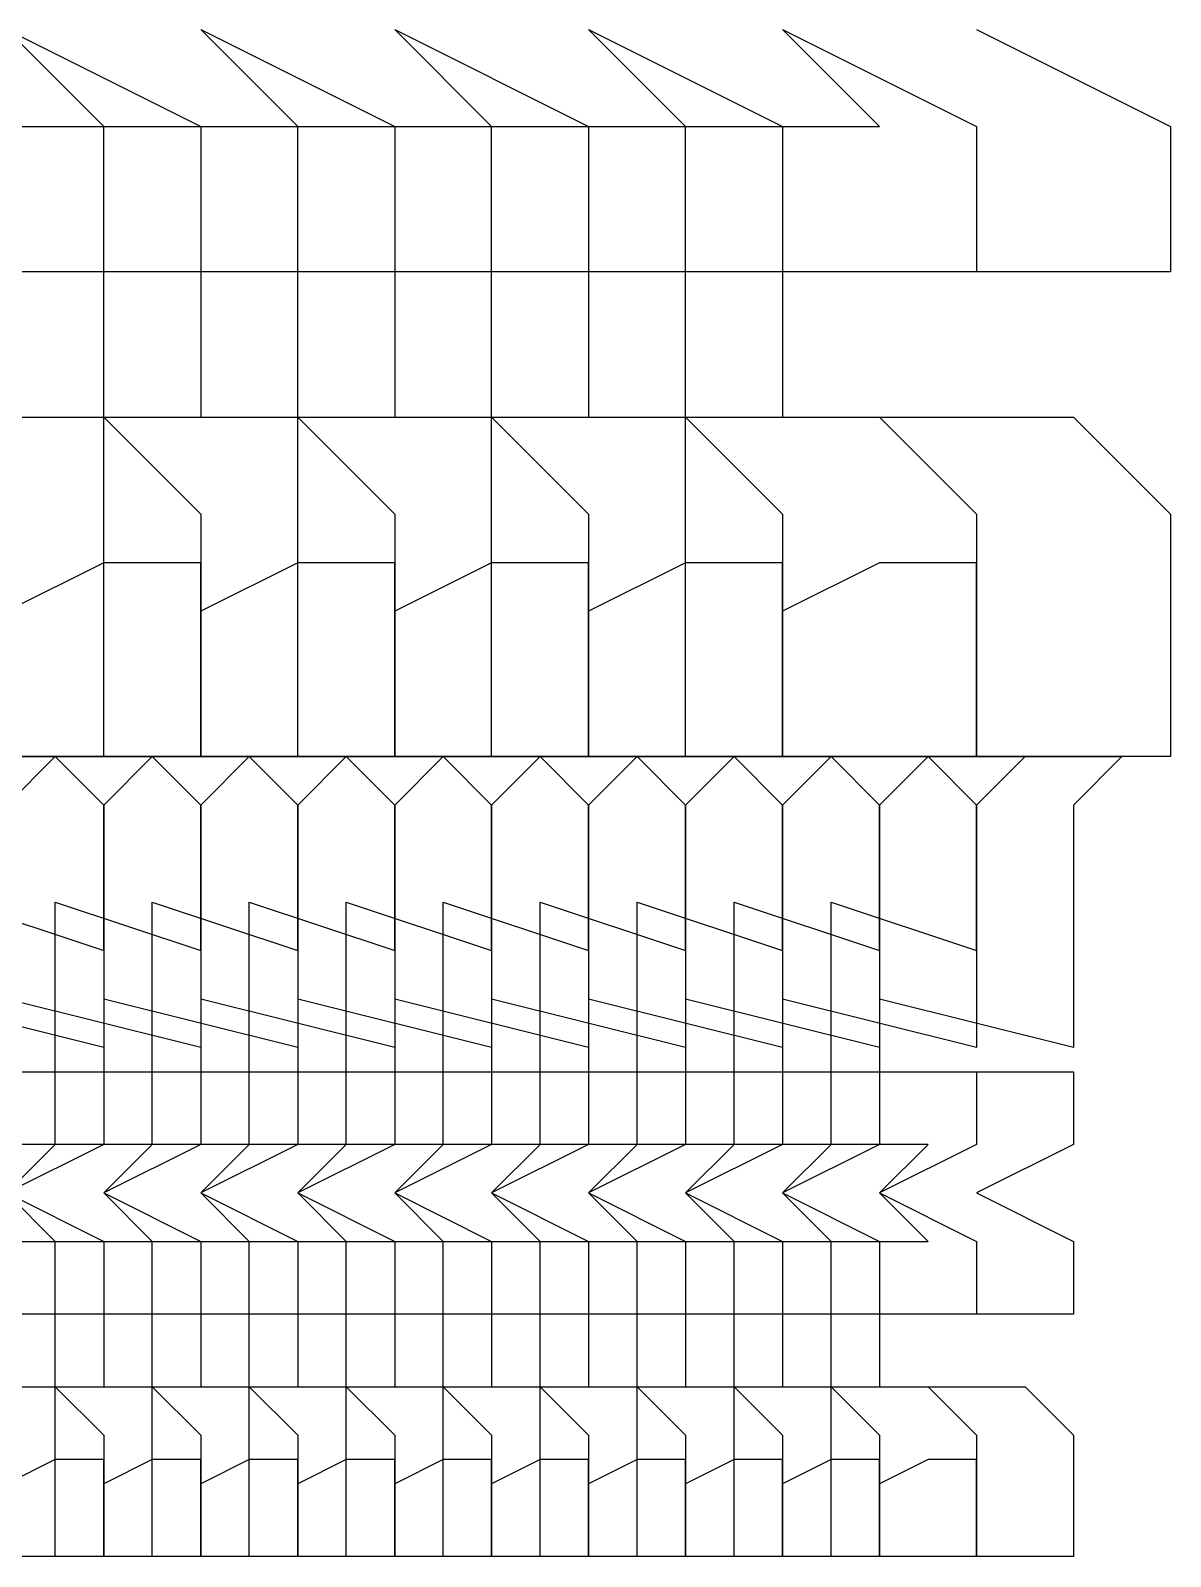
# Model space of a CAD drawing. Extents: x -31.2 to 31.2, y -29.9 to 29.9.
# Drawn here: x -7.439 to -4.5, y -29.938 to -26.003 of the extents above; entities that cross this region are included whole.
import ezdxf

# ---------------------------------------------------------------- set-up
doc = ezdxf.new("R2010")
doc.units = 0

msp = doc.modelspace()

# ---------------------------------------------------------------- linework, layer by layer
for points in [[(-7.5, -26, 0), (-7, -26.25, 0), (-7, -26.625, 0), (-8, -26.625, 0), (-8, -27, 0), (-7.25, -27, 0), (-7, -27.25, 0), (-7, -27.875, 0), (-7.5, -27.875, 0), (-7.5, -27.375, 0), (-7.75, -27.375, 0), (-8, -27.5, 0), (-8, -27.875, 0), (-8.25, -27.875, 0), (-8.25, -26.25, 0), (-7.75, -26.25, 0), (-8, -26, 0)], [(-7.5, -26, 0), (-7, -26.25, 0), (-7, -26.625, 0), (-8, -26.625, 0), (-8, -27, 0), (-7.25, -27, 0), (-7, -27.25, 0), (-7, -27.875, 0), (-7.5, -27.875, 0), (-7.5, -27.375, 0), (-7.75, -27.375, 0), (-8, -27.5, 0), (-8, -27.875, 0), (-8.25, -27.875, 0), (-8.25, -26.25, 0), (-7.75, -26.25, 0), (-8, -26, 0)], [(-7, -26, 0), (-6.5, -26.25, 0), (-6.5, -26.625, 0), (-7.5, -26.625, 0), (-7.5, -27, 0), (-6.75, -27, 0), (-6.5, -27.25, 0), (-6.5, -27.875, 0), (-7, -27.875, 0), (-7, -27.375, 0), (-7.25, -27.375, 0), (-7.5, -27.5, 0), (-7.5, -27.875, 0), (-7.75, -27.875, 0), (-7.75, -26.25, 0), (-7.25, -26.25, 0), (-7.5, -26, 0)], [(-7, -26, 0), (-6.5, -26.25, 0), (-6.5, -26.625, 0), (-7.5, -26.625, 0), (-7.5, -27, 0), (-6.75, -27, 0), (-6.5, -27.25, 0), (-6.5, -27.875, 0), (-7, -27.875, 0), (-7, -27.375, 0), (-7.25, -27.375, 0), (-7.5, -27.5, 0), (-7.5, -27.875, 0), (-7.75, -27.875, 0), (-7.75, -26.25, 0), (-7.25, -26.25, 0), (-7.5, -26, 0)], [(-6.5, -26, 0), (-6, -26.25, 0), (-6, -26.625, 0), (-7, -26.625, 0), (-7, -27, 0), (-6.25, -27, 0), (-6, -27.25, 0), (-6, -27.875, 0), (-6.5, -27.875, 0), (-6.5, -27.375, 0), (-6.75, -27.375, 0), (-7, -27.5, 0), (-7, -27.875, 0), (-7.25, -27.875, 0), (-7.25, -26.25, 0), (-6.75, -26.25, 0), (-7, -26, 0)], [(-6.5, -26, 0), (-6, -26.25, 0), (-6, -26.625, 0), (-7, -26.625, 0), (-7, -27, 0), (-6.25, -27, 0), (-6, -27.25, 0), (-6, -27.875, 0), (-6.5, -27.875, 0), (-6.5, -27.375, 0), (-6.75, -27.375, 0), (-7, -27.5, 0), (-7, -27.875, 0), (-7.25, -27.875, 0), (-7.25, -26.25, 0), (-6.75, -26.25, 0), (-7, -26, 0)], [(-6, -26, 0), (-5.5, -26.25, 0), (-5.5, -26.625, 0), (-6.5, -26.625, 0), (-6.5, -27, 0), (-5.75, -27, 0), (-5.5, -27.25, 0), (-5.5, -27.875, 0), (-6, -27.875, 0), (-6, -27.375, 0), (-6.25, -27.375, 0), (-6.5, -27.5, 0), (-6.5, -27.875, 0), (-6.75, -27.875, 0), (-6.75, -26.25, 0), (-6.25, -26.25, 0), (-6.5, -26, 0)], [(-6, -26, 0), (-5.5, -26.25, 0), (-5.5, -26.625, 0), (-6.5, -26.625, 0), (-6.5, -27, 0), (-5.75, -27, 0), (-5.5, -27.25, 0), (-5.5, -27.875, 0), (-6, -27.875, 0), (-6, -27.375, 0), (-6.25, -27.375, 0), (-6.5, -27.5, 0), (-6.5, -27.875, 0), (-6.75, -27.875, 0), (-6.75, -26.25, 0), (-6.25, -26.25, 0), (-6.5, -26, 0)], [(-5.5, -26, 0), (-5, -26.25, 0), (-5, -26.625, 0), (-6, -26.625, 0), (-6, -27, 0), (-5.25, -27, 0), (-5, -27.25, 0), (-5, -27.875, 0), (-5.5, -27.875, 0), (-5.5, -27.375, 0), (-5.75, -27.375, 0), (-6, -27.5, 0), (-6, -27.875, 0), (-6.25, -27.875, 0), (-6.25, -26.25, 0), (-5.75, -26.25, 0), (-6, -26, 0)], [(-5, -26, 0), (-4.5, -26.25, 0), (-4.5, -26.625, 0), (-5.5, -26.625, 0), (-5.5, -27, 0), (-4.75, -27, 0), (-4.5, -27.25, 0), (-4.5, -27.875, 0), (-5, -27.875, 0), (-5, -27.375, 0), (-5.25, -27.375, 0), (-5.5, -27.5, 0), (-5.5, -27.875, 0), (-5.75, -27.875, 0), (-5.75, -26.25, 0), (-5.25, -26.25, 0), (-5.5, -26, 0)], [(-7.875, -27.875, 0), (-7.375, -27.875, 0), (-7.375, -27.875, 0), (-7.5, -28, 0)], [(-7.875, -27.875, 0), (-7.375, -27.875, 0), (-7.375, -27.875, 0), (-7.5, -28, 0)], [(-7.875, -27.875, 0), (-7.375, -27.875, 0), (-7.375, -27.875, 0), (-7.5, -28, 0)], [(-7.875, -27.875, 0), (-7.375, -27.875, 0), (-7.375, -27.875, 0), (-7.5, -28, 0)], [(-7.625, -27.875, 0), (-7.125, -27.875, 0), (-7.125, -27.875, 0), (-7.25, -28, 0), (-7.25, -28.625, 0), (-7.75, -28.5, 0)], [(-7.625, -27.875, 0), (-7.125, -27.875, 0), (-7.125, -27.875, 0), (-7.25, -28, 0), (-7.25, -28.625, 0), (-7.75, -28.5, 0)], [(-7.625, -27.875, 0), (-7.125, -27.875, 0), (-7.125, -27.875, 0), (-7.25, -28, 0), (-7.25, -28.625, 0), (-7.75, -28.5, 0)], [(-7.625, -27.875, 0), (-7.125, -27.875, 0), (-7.125, -27.875, 0), (-7.25, -28, 0), (-7.25, -28.625, 0), (-7.75, -28.5, 0)], [(-7.625, -28.25, 0), (-7.25, -28.375, 0), (-7.25, -28, 0), (-7.375, -27.875, 0), (-6.875, -27.875, 0), (-6.875, -27.875, 0), (-7, -28, 0), (-7, -28.625, 0), (-7.5, -28.5, 0)], [(-7.625, -28.25, 0), (-7.25, -28.375, 0), (-7.25, -28, 0), (-7.375, -27.875, 0), (-6.875, -27.875, 0), (-6.875, -27.875, 0), (-7, -28, 0), (-7, -28.625, 0), (-7.5, -28.5, 0)], [(-7.625, -28.25, 0), (-7.25, -28.375, 0), (-7.25, -28, 0), (-7.375, -27.875, 0), (-6.875, -27.875, 0), (-6.875, -27.875, 0), (-7, -28, 0), (-7, -28.625, 0), (-7.5, -28.5, 0)], [(-7.625, -28.25, 0), (-7.25, -28.375, 0), (-7.25, -28, 0), (-7.375, -27.875, 0), (-6.875, -27.875, 0), (-6.875, -27.875, 0), (-7, -28, 0), (-7, -28.625, 0), (-7.5, -28.5, 0)], [(-7.75, -28.6875, 0), (-7.25, -28.6875, 0), (-7.25, -28.875, 0), (-7.5, -29, 0), (-7.25, -29.125, 0), (-7.25, -29.3125, 0), (-7.75, -29.3125, 0)], [(-7.75, -28.6875, 0), (-7.25, -28.6875, 0), (-7.25, -28.875, 0), (-7.5, -29, 0), (-7.25, -29.125, 0), (-7.25, -29.3125, 0), (-7.75, -29.3125, 0)], [(-7.75, -28.6875, 0), (-7.25, -28.6875, 0), (-7.25, -28.875, 0), (-7.5, -29, 0), (-7.25, -29.125, 0), (-7.25, -29.3125, 0), (-7.75, -29.3125, 0)], [(-7.75, -28.6875, 0), (-7.25, -28.6875, 0), (-7.25, -28.875, 0), (-7.5, -29, 0), (-7.25, -29.125, 0), (-7.25, -29.3125, 0), (-7.75, -29.3125, 0)], [(-7.5, -28.6875, 0), (-7, -28.6875, 0), (-7, -28.875, 0), (-7.25, -29, 0), (-7, -29.125, 0), (-7, -29.3125, 0), (-7.5, -29.3125, 0)], [(-7.5, -28.6875, 0), (-7, -28.6875, 0), (-7, -28.875, 0), (-7.25, -29, 0), (-7, -29.125, 0), (-7, -29.3125, 0), (-7.5, -29.3125, 0)], [(-7.5, -28.6875, 0), (-7, -28.6875, 0), (-7, -28.875, 0), (-7.25, -29, 0), (-7, -29.125, 0), (-7, -29.3125, 0), (-7.5, -29.3125, 0)], [(-7.5, -28.6875, 0), (-7, -28.6875, 0), (-7, -28.875, 0), (-7.25, -29, 0), (-7, -29.125, 0), (-7, -29.3125, 0), (-7.5, -29.3125, 0)], [(-7.625, -29.125, 0), (-7.375, -29.125, 0), (-7.5, -29, 0), (-7.375, -28.875, 0), (-7.625, -28.875, 0)], [(-7.625, -29.125, 0), (-7.375, -29.125, 0), (-7.5, -29, 0), (-7.375, -28.875, 0), (-7.625, -28.875, 0)], [(-7.625, -29.125, 0), (-7.375, -29.125, 0), (-7.5, -29, 0), (-7.375, -28.875, 0), (-7.625, -28.875, 0)], [(-7.625, -29.125, 0), (-7.375, -29.125, 0), (-7.5, -29, 0), (-7.375, -28.875, 0), (-7.625, -28.875, 0)], [(-7.75, -29.5, 0), (-7.375, -29.5, 0), (-7.25, -29.625, 0), (-7.25, -29.9375, 0), (-7.5, -29.9375, 0)], [(-7.75, -29.5, 0), (-7.375, -29.5, 0), (-7.25, -29.625, 0), (-7.25, -29.9375, 0), (-7.5, -29.9375, 0)], [(-7.75, -29.5, 0), (-7.375, -29.5, 0), (-7.25, -29.625, 0), (-7.25, -29.9375, 0), (-7.5, -29.9375, 0)], [(-7.75, -29.5, 0), (-7.375, -29.5, 0), (-7.25, -29.625, 0), (-7.25, -29.9375, 0), (-7.5, -29.9375, 0)], [(-7.5, -29.5, 0), (-7.125, -29.5, 0), (-7, -29.625, 0), (-7, -29.9375, 0), (-7.25, -29.9375, 0), (-7.25, -29.6875, 0), (-7.375, -29.6875, 0), (-7.5, -29.75, 0)], [(-7.5, -29.5, 0), (-7.125, -29.5, 0), (-7, -29.625, 0), (-7, -29.9375, 0), (-7.25, -29.9375, 0), (-7.25, -29.6875, 0), (-7.375, -29.6875, 0), (-7.5, -29.75, 0)], [(-7.5, -29.5, 0), (-7.125, -29.5, 0), (-7, -29.625, 0), (-7, -29.9375, 0), (-7.25, -29.9375, 0), (-7.25, -29.6875, 0), (-7.375, -29.6875, 0), (-7.5, -29.75, 0)], [(-7.5, -29.5, 0), (-7.125, -29.5, 0), (-7, -29.625, 0), (-7, -29.9375, 0), (-7.25, -29.9375, 0), (-7.25, -29.6875, 0), (-7.375, -29.6875, 0), (-7.5, -29.75, 0)]]:
    msp.add_polyline3d(points)
for points in [[(-6.625, -27.875, 0), (-6.75, -28, 0), (-6.75, -28.625, 0), (-7.25, -28.5, 0), (-7.25, -28.6875, 0), (-6.75, -28.6875, 0), (-6.75, -28.875, 0), (-7, -29, 0), (-6.75, -29.125, 0), (-6.75, -29.3125, 0), (-7.25, -29.3125, 0), (-7.25, -29.5, 0), (-6.875, -29.5, 0), (-6.75, -29.625, 0), (-6.75, -29.9375, 0), (-7, -29.9375, 0), (-7, -29.6875, 0), (-7.125, -29.6875, 0), (-7.25, -29.75, 0), (-7.25, -29.9375, 0), (-7.375, -29.9375, 0), (-7.375, -29.125, 0), (-7.125, -29.125, 0), (-7.25, -29, 0), (-7.125, -28.875, 0), (-7.375, -28.875, 0), (-7.375, -28.25, 0), (-7, -28.375, 0), (-7, -28, 0), (-7.125, -27.875, 0), (-6.625, -27.875, 0)], [(-6.625, -27.875, 0), (-6.75, -28, 0), (-6.75, -28.625, 0), (-7.25, -28.5, 0), (-7.25, -28.6875, 0), (-6.75, -28.6875, 0), (-6.75, -28.875, 0), (-7, -29, 0), (-6.75, -29.125, 0), (-6.75, -29.3125, 0), (-7.25, -29.3125, 0), (-7.25, -29.5, 0), (-6.875, -29.5, 0), (-6.75, -29.625, 0), (-6.75, -29.9375, 0), (-7, -29.9375, 0), (-7, -29.6875, 0), (-7.125, -29.6875, 0), (-7.25, -29.75, 0), (-7.25, -29.9375, 0), (-7.375, -29.9375, 0), (-7.375, -29.125, 0), (-7.125, -29.125, 0), (-7.25, -29, 0), (-7.125, -28.875, 0), (-7.375, -28.875, 0), (-7.375, -28.25, 0), (-7, -28.375, 0), (-7, -28, 0), (-7.125, -27.875, 0), (-6.625, -27.875, 0)], [(-6.625, -27.875, 0), (-6.75, -28, 0), (-6.75, -28.625, 0), (-7.25, -28.5, 0), (-7.25, -28.6875, 0), (-6.75, -28.6875, 0), (-6.75, -28.875, 0), (-7, -29, 0), (-6.75, -29.125, 0), (-6.75, -29.3125, 0), (-7.25, -29.3125, 0), (-7.25, -29.5, 0), (-6.875, -29.5, 0), (-6.75, -29.625, 0), (-6.75, -29.9375, 0), (-7, -29.9375, 0), (-7, -29.6875, 0), (-7.125, -29.6875, 0), (-7.25, -29.75, 0), (-7.25, -29.9375, 0), (-7.375, -29.9375, 0), (-7.375, -29.125, 0), (-7.125, -29.125, 0), (-7.25, -29, 0), (-7.125, -28.875, 0), (-7.375, -28.875, 0), (-7.375, -28.25, 0), (-7, -28.375, 0), (-7, -28, 0), (-7.125, -27.875, 0), (-6.625, -27.875, 0)], [(-6.625, -27.875, 0), (-6.75, -28, 0), (-6.75, -28.625, 0), (-7.25, -28.5, 0), (-7.25, -28.6875, 0), (-6.75, -28.6875, 0), (-6.75, -28.875, 0), (-7, -29, 0), (-6.75, -29.125, 0), (-6.75, -29.3125, 0), (-7.25, -29.3125, 0), (-7.25, -29.5, 0), (-6.875, -29.5, 0), (-6.75, -29.625, 0), (-6.75, -29.9375, 0), (-7, -29.9375, 0), (-7, -29.6875, 0), (-7.125, -29.6875, 0), (-7.25, -29.75, 0), (-7.25, -29.9375, 0), (-7.375, -29.9375, 0), (-7.375, -29.125, 0), (-7.125, -29.125, 0), (-7.25, -29, 0), (-7.125, -28.875, 0), (-7.375, -28.875, 0), (-7.375, -28.25, 0), (-7, -28.375, 0), (-7, -28, 0), (-7.125, -27.875, 0), (-6.625, -27.875, 0)], [(-6.375, -27.875, 0), (-6.5, -28, 0), (-6.5, -28.625, 0), (-7, -28.5, 0), (-7, -28.6875, 0), (-6.5, -28.6875, 0), (-6.5, -28.875, 0), (-6.75, -29, 0), (-6.5, -29.125, 0), (-6.5, -29.3125, 0), (-7, -29.3125, 0), (-7, -29.5, 0), (-6.625, -29.5, 0), (-6.5, -29.625, 0), (-6.5, -29.9375, 0), (-6.75, -29.9375, 0), (-6.75, -29.6875, 0), (-6.875, -29.6875, 0), (-7, -29.75, 0), (-7, -29.9375, 0), (-7.125, -29.9375, 0), (-7.125, -29.125, 0), (-6.875, -29.125, 0), (-7, -29, 0), (-6.875, -28.875, 0), (-7.125, -28.875, 0), (-7.125, -28.25, 0), (-6.75, -28.375, 0), (-6.75, -28, 0), (-6.875, -27.875, 0), (-6.375, -27.875, 0)], [(-6.375, -27.875, 0), (-6.5, -28, 0), (-6.5, -28.625, 0), (-7, -28.5, 0), (-7, -28.6875, 0), (-6.5, -28.6875, 0), (-6.5, -28.875, 0), (-6.75, -29, 0), (-6.5, -29.125, 0), (-6.5, -29.3125, 0), (-7, -29.3125, 0), (-7, -29.5, 0), (-6.625, -29.5, 0), (-6.5, -29.625, 0), (-6.5, -29.9375, 0), (-6.75, -29.9375, 0), (-6.75, -29.6875, 0), (-6.875, -29.6875, 0), (-7, -29.75, 0), (-7, -29.9375, 0), (-7.125, -29.9375, 0), (-7.125, -29.125, 0), (-6.875, -29.125, 0), (-7, -29, 0), (-6.875, -28.875, 0), (-7.125, -28.875, 0), (-7.125, -28.25, 0), (-6.75, -28.375, 0), (-6.75, -28, 0), (-6.875, -27.875, 0), (-6.375, -27.875, 0)], [(-6.375, -27.875, 0), (-6.5, -28, 0), (-6.5, -28.625, 0), (-7, -28.5, 0), (-7, -28.6875, 0), (-6.5, -28.6875, 0), (-6.5, -28.875, 0), (-6.75, -29, 0), (-6.5, -29.125, 0), (-6.5, -29.3125, 0), (-7, -29.3125, 0), (-7, -29.5, 0), (-6.625, -29.5, 0), (-6.5, -29.625, 0), (-6.5, -29.9375, 0), (-6.75, -29.9375, 0), (-6.75, -29.6875, 0), (-6.875, -29.6875, 0), (-7, -29.75, 0), (-7, -29.9375, 0), (-7.125, -29.9375, 0), (-7.125, -29.125, 0), (-6.875, -29.125, 0), (-7, -29, 0), (-6.875, -28.875, 0), (-7.125, -28.875, 0), (-7.125, -28.25, 0), (-6.75, -28.375, 0), (-6.75, -28, 0), (-6.875, -27.875, 0), (-6.375, -27.875, 0)], [(-6.375, -27.875, 0), (-6.5, -28, 0), (-6.5, -28.625, 0), (-7, -28.5, 0), (-7, -28.6875, 0), (-6.5, -28.6875, 0), (-6.5, -28.875, 0), (-6.75, -29, 0), (-6.5, -29.125, 0), (-6.5, -29.3125, 0), (-7, -29.3125, 0), (-7, -29.5, 0), (-6.625, -29.5, 0), (-6.5, -29.625, 0), (-6.5, -29.9375, 0), (-6.75, -29.9375, 0), (-6.75, -29.6875, 0), (-6.875, -29.6875, 0), (-7, -29.75, 0), (-7, -29.9375, 0), (-7.125, -29.9375, 0), (-7.125, -29.125, 0), (-6.875, -29.125, 0), (-7, -29, 0), (-6.875, -28.875, 0), (-7.125, -28.875, 0), (-7.125, -28.25, 0), (-6.75, -28.375, 0), (-6.75, -28, 0), (-6.875, -27.875, 0), (-6.375, -27.875, 0)], [(-6.125, -27.875, 0), (-6.25, -28, 0), (-6.25, -28.625, 0), (-6.75, -28.5, 0), (-6.75, -28.6875, 0), (-6.25, -28.6875, 0), (-6.25, -28.875, 0), (-6.5, -29, 0), (-6.25, -29.125, 0), (-6.25, -29.3125, 0), (-6.75, -29.3125, 0), (-6.75, -29.5, 0), (-6.375, -29.5, 0), (-6.25, -29.625, 0), (-6.25, -29.9375, 0), (-6.5, -29.9375, 0), (-6.5, -29.6875, 0), (-6.625, -29.6875, 0), (-6.75, -29.75, 0), (-6.75, -29.9375, 0), (-6.875, -29.9375, 0), (-6.875, -29.125, 0), (-6.625, -29.125, 0), (-6.75, -29, 0), (-6.625, -28.875, 0), (-6.875, -28.875, 0), (-6.875, -28.25, 0), (-6.5, -28.375, 0), (-6.5, -28, 0), (-6.625, -27.875, 0), (-6.125, -27.875, 0)], [(-6.125, -27.875, 0), (-6.25, -28, 0), (-6.25, -28.625, 0), (-6.75, -28.5, 0), (-6.75, -28.6875, 0), (-6.25, -28.6875, 0), (-6.25, -28.875, 0), (-6.5, -29, 0), (-6.25, -29.125, 0), (-6.25, -29.3125, 0), (-6.75, -29.3125, 0), (-6.75, -29.5, 0), (-6.375, -29.5, 0), (-6.25, -29.625, 0), (-6.25, -29.9375, 0), (-6.5, -29.9375, 0), (-6.5, -29.6875, 0), (-6.625, -29.6875, 0), (-6.75, -29.75, 0), (-6.75, -29.9375, 0), (-6.875, -29.9375, 0), (-6.875, -29.125, 0), (-6.625, -29.125, 0), (-6.75, -29, 0), (-6.625, -28.875, 0), (-6.875, -28.875, 0), (-6.875, -28.25, 0), (-6.5, -28.375, 0), (-6.5, -28, 0), (-6.625, -27.875, 0), (-6.125, -27.875, 0)], [(-6.125, -27.875, 0), (-6.25, -28, 0), (-6.25, -28.625, 0), (-6.75, -28.5, 0), (-6.75, -28.6875, 0), (-6.25, -28.6875, 0), (-6.25, -28.875, 0), (-6.5, -29, 0), (-6.25, -29.125, 0), (-6.25, -29.3125, 0), (-6.75, -29.3125, 0), (-6.75, -29.5, 0), (-6.375, -29.5, 0), (-6.25, -29.625, 0), (-6.25, -29.9375, 0), (-6.5, -29.9375, 0), (-6.5, -29.6875, 0), (-6.625, -29.6875, 0), (-6.75, -29.75, 0), (-6.75, -29.9375, 0), (-6.875, -29.9375, 0), (-6.875, -29.125, 0), (-6.625, -29.125, 0), (-6.75, -29, 0), (-6.625, -28.875, 0), (-6.875, -28.875, 0), (-6.875, -28.25, 0), (-6.5, -28.375, 0), (-6.5, -28, 0), (-6.625, -27.875, 0), (-6.125, -27.875, 0)], [(-6.125, -27.875, 0), (-6.25, -28, 0), (-6.25, -28.625, 0), (-6.75, -28.5, 0), (-6.75, -28.6875, 0), (-6.25, -28.6875, 0), (-6.25, -28.875, 0), (-6.5, -29, 0), (-6.25, -29.125, 0), (-6.25, -29.3125, 0), (-6.75, -29.3125, 0), (-6.75, -29.5, 0), (-6.375, -29.5, 0), (-6.25, -29.625, 0), (-6.25, -29.9375, 0), (-6.5, -29.9375, 0), (-6.5, -29.6875, 0), (-6.625, -29.6875, 0), (-6.75, -29.75, 0), (-6.75, -29.9375, 0), (-6.875, -29.9375, 0), (-6.875, -29.125, 0), (-6.625, -29.125, 0), (-6.75, -29, 0), (-6.625, -28.875, 0), (-6.875, -28.875, 0), (-6.875, -28.25, 0), (-6.5, -28.375, 0), (-6.5, -28, 0), (-6.625, -27.875, 0), (-6.125, -27.875, 0)], [(-5.875, -27.875, 0), (-6, -28, 0), (-6, -28.625, 0), (-6.5, -28.5, 0), (-6.5, -28.6875, 0), (-6, -28.6875, 0), (-6, -28.875, 0), (-6.25, -29, 0), (-6, -29.125, 0), (-6, -29.3125, 0), (-6.5, -29.3125, 0), (-6.5, -29.5, 0), (-6.125, -29.5, 0), (-6, -29.625, 0), (-6, -29.9375, 0), (-6.25, -29.9375, 0), (-6.25, -29.6875, 0), (-6.375, -29.6875, 0), (-6.5, -29.75, 0), (-6.5, -29.9375, 0), (-6.625, -29.9375, 0), (-6.625, -29.125, 0), (-6.375, -29.125, 0), (-6.5, -29, 0), (-6.375, -28.875, 0), (-6.625, -28.875, 0), (-6.625, -28.25, 0), (-6.25, -28.375, 0), (-6.25, -28, 0), (-6.375, -27.875, 0), (-5.875, -27.875, 0)], [(-5.875, -27.875, 0), (-6, -28, 0), (-6, -28.625, 0), (-6.5, -28.5, 0), (-6.5, -28.6875, 0), (-6, -28.6875, 0), (-6, -28.875, 0), (-6.25, -29, 0), (-6, -29.125, 0), (-6, -29.3125, 0), (-6.5, -29.3125, 0), (-6.5, -29.5, 0), (-6.125, -29.5, 0), (-6, -29.625, 0), (-6, -29.9375, 0), (-6.25, -29.9375, 0), (-6.25, -29.6875, 0), (-6.375, -29.6875, 0), (-6.5, -29.75, 0), (-6.5, -29.9375, 0), (-6.625, -29.9375, 0), (-6.625, -29.125, 0), (-6.375, -29.125, 0), (-6.5, -29, 0), (-6.375, -28.875, 0), (-6.625, -28.875, 0), (-6.625, -28.25, 0), (-6.25, -28.375, 0), (-6.25, -28, 0), (-6.375, -27.875, 0), (-5.875, -27.875, 0)], [(-5.875, -27.875, 0), (-6, -28, 0), (-6, -28.625, 0), (-6.5, -28.5, 0), (-6.5, -28.6875, 0), (-6, -28.6875, 0), (-6, -28.875, 0), (-6.25, -29, 0), (-6, -29.125, 0), (-6, -29.3125, 0), (-6.5, -29.3125, 0), (-6.5, -29.5, 0), (-6.125, -29.5, 0), (-6, -29.625, 0), (-6, -29.9375, 0), (-6.25, -29.9375, 0), (-6.25, -29.6875, 0), (-6.375, -29.6875, 0), (-6.5, -29.75, 0), (-6.5, -29.9375, 0), (-6.625, -29.9375, 0), (-6.625, -29.125, 0), (-6.375, -29.125, 0), (-6.5, -29, 0), (-6.375, -28.875, 0), (-6.625, -28.875, 0), (-6.625, -28.25, 0), (-6.25, -28.375, 0), (-6.25, -28, 0), (-6.375, -27.875, 0), (-5.875, -27.875, 0)], [(-5.625, -27.875, 0), (-5.75, -28, 0), (-5.75, -28.625, 0), (-6.25, -28.5, 0), (-6.25, -28.6875, 0), (-5.75, -28.6875, 0), (-5.75, -28.875, 0), (-6, -29, 0), (-5.75, -29.125, 0), (-5.75, -29.3125, 0), (-6.25, -29.3125, 0), (-6.25, -29.5, 0), (-5.875, -29.5, 0), (-5.75, -29.625, 0), (-5.75, -29.9375, 0), (-6, -29.9375, 0), (-6, -29.6875, 0), (-6.125, -29.6875, 0), (-6.25, -29.75, 0), (-6.25, -29.9375, 0), (-6.375, -29.9375, 0), (-6.375, -29.125, 0), (-6.125, -29.125, 0), (-6.25, -29, 0), (-6.125, -28.875, 0), (-6.375, -28.875, 0), (-6.375, -28.25, 0), (-6, -28.375, 0), (-6, -28, 0), (-6.125, -27.875, 0), (-5.625, -27.875, 0)], [(-5.625, -27.875, 0), (-5.75, -28, 0), (-5.75, -28.625, 0), (-6.25, -28.5, 0), (-6.25, -28.6875, 0), (-5.75, -28.6875, 0), (-5.75, -28.875, 0), (-6, -29, 0), (-5.75, -29.125, 0), (-5.75, -29.3125, 0), (-6.25, -29.3125, 0), (-6.25, -29.5, 0), (-5.875, -29.5, 0), (-5.75, -29.625, 0), (-5.75, -29.9375, 0), (-6, -29.9375, 0), (-6, -29.6875, 0), (-6.125, -29.6875, 0), (-6.25, -29.75, 0), (-6.25, -29.9375, 0), (-6.375, -29.9375, 0), (-6.375, -29.125, 0), (-6.125, -29.125, 0), (-6.25, -29, 0), (-6.125, -28.875, 0), (-6.375, -28.875, 0), (-6.375, -28.25, 0), (-6, -28.375, 0), (-6, -28, 0), (-6.125, -27.875, 0), (-5.625, -27.875, 0)], [(-5.625, -27.875, 0), (-5.75, -28, 0), (-5.75, -28.625, 0), (-6.25, -28.5, 0), (-6.25, -28.6875, 0), (-5.75, -28.6875, 0), (-5.75, -28.875, 0), (-6, -29, 0), (-5.75, -29.125, 0), (-5.75, -29.3125, 0), (-6.25, -29.3125, 0), (-6.25, -29.5, 0), (-5.875, -29.5, 0), (-5.75, -29.625, 0), (-5.75, -29.9375, 0), (-6, -29.9375, 0), (-6, -29.6875, 0), (-6.125, -29.6875, 0), (-6.25, -29.75, 0), (-6.25, -29.9375, 0), (-6.375, -29.9375, 0), (-6.375, -29.125, 0), (-6.125, -29.125, 0), (-6.25, -29, 0), (-6.125, -28.875, 0), (-6.375, -28.875, 0), (-6.375, -28.25, 0), (-6, -28.375, 0), (-6, -28, 0), (-6.125, -27.875, 0), (-5.625, -27.875, 0)], [(-5.375, -27.875, 0), (-5.5, -28, 0), (-5.5, -28.625, 0), (-6, -28.5, 0), (-6, -28.6875, 0), (-5.5, -28.6875, 0), (-5.5, -28.875, 0), (-5.75, -29, 0), (-5.5, -29.125, 0), (-5.5, -29.3125, 0), (-6, -29.3125, 0), (-6, -29.5, 0), (-5.625, -29.5, 0), (-5.5, -29.625, 0), (-5.5, -29.9375, 0), (-5.75, -29.9375, 0), (-5.75, -29.6875, 0), (-5.875, -29.6875, 0), (-6, -29.75, 0), (-6, -29.9375, 0), (-6.125, -29.9375, 0), (-6.125, -29.125, 0), (-5.875, -29.125, 0), (-6, -29, 0), (-5.875, -28.875, 0), (-6.125, -28.875, 0), (-6.125, -28.25, 0), (-5.75, -28.375, 0), (-5.75, -28, 0), (-5.875, -27.875, 0), (-5.375, -27.875, 0)], [(-5.375, -27.875, 0), (-5.5, -28, 0), (-5.5, -28.625, 0), (-6, -28.5, 0), (-6, -28.6875, 0), (-5.5, -28.6875, 0), (-5.5, -28.875, 0), (-5.75, -29, 0), (-5.5, -29.125, 0), (-5.5, -29.3125, 0), (-6, -29.3125, 0), (-6, -29.5, 0), (-5.625, -29.5, 0), (-5.5, -29.625, 0), (-5.5, -29.9375, 0), (-5.75, -29.9375, 0), (-5.75, -29.6875, 0), (-5.875, -29.6875, 0), (-6, -29.75, 0), (-6, -29.9375, 0), (-6.125, -29.9375, 0), (-6.125, -29.125, 0), (-5.875, -29.125, 0), (-6, -29, 0), (-5.875, -28.875, 0), (-6.125, -28.875, 0), (-6.125, -28.25, 0), (-5.75, -28.375, 0), (-5.75, -28, 0), (-5.875, -27.875, 0), (-5.375, -27.875, 0)], [(-5.125, -27.875, 0), (-5.25, -28, 0), (-5.25, -28.625, 0), (-5.75, -28.5, 0), (-5.75, -28.6875, 0), (-5.25, -28.6875, 0), (-5.25, -28.875, 0), (-5.5, -29, 0), (-5.25, -29.125, 0), (-5.25, -29.3125, 0), (-5.75, -29.3125, 0), (-5.75, -29.5, 0), (-5.375, -29.5, 0), (-5.25, -29.625, 0), (-5.25, -29.9375, 0), (-5.5, -29.9375, 0), (-5.5, -29.6875, 0), (-5.625, -29.6875, 0), (-5.75, -29.75, 0), (-5.75, -29.9375, 0), (-5.875, -29.9375, 0), (-5.875, -29.125, 0), (-5.625, -29.125, 0), (-5.75, -29, 0), (-5.625, -28.875, 0), (-5.875, -28.875, 0), (-5.875, -28.25, 0), (-5.5, -28.375, 0), (-5.5, -28, 0), (-5.625, -27.875, 0), (-5.125, -27.875, 0)], [(-5.125, -27.875, 0), (-5.25, -28, 0), (-5.25, -28.625, 0), (-5.75, -28.5, 0), (-5.75, -28.6875, 0), (-5.25, -28.6875, 0), (-5.25, -28.875, 0), (-5.5, -29, 0), (-5.25, -29.125, 0), (-5.25, -29.3125, 0), (-5.75, -29.3125, 0), (-5.75, -29.5, 0), (-5.375, -29.5, 0), (-5.25, -29.625, 0), (-5.25, -29.9375, 0), (-5.5, -29.9375, 0), (-5.5, -29.6875, 0), (-5.625, -29.6875, 0), (-5.75, -29.75, 0), (-5.75, -29.9375, 0), (-5.875, -29.9375, 0), (-5.875, -29.125, 0), (-5.625, -29.125, 0), (-5.75, -29, 0), (-5.625, -28.875, 0), (-5.875, -28.875, 0), (-5.875, -28.25, 0), (-5.5, -28.375, 0), (-5.5, -28, 0), (-5.625, -27.875, 0), (-5.125, -27.875, 0)], [(-4.875, -27.875, 0), (-5, -28, 0), (-5, -28.625, 0), (-5.5, -28.5, 0), (-5.5, -28.6875, 0), (-5, -28.6875, 0), (-5, -28.875, 0), (-5.25, -29, 0), (-5, -29.125, 0), (-5, -29.3125, 0), (-5.5, -29.3125, 0), (-5.5, -29.5, 0), (-5.125, -29.5, 0), (-5, -29.625, 0), (-5, -29.9375, 0), (-5.25, -29.9375, 0), (-5.25, -29.6875, 0), (-5.375, -29.6875, 0), (-5.5, -29.75, 0), (-5.5, -29.9375, 0), (-5.625, -29.9375, 0), (-5.625, -29.125, 0), (-5.375, -29.125, 0), (-5.5, -29, 0), (-5.375, -28.875, 0), (-5.625, -28.875, 0), (-5.625, -28.25, 0), (-5.25, -28.375, 0), (-5.25, -28, 0), (-5.375, -27.875, 0), (-4.875, -27.875, 0)], [(-4.625, -27.875, 0), (-4.75, -28, 0), (-4.75, -28.625, 0), (-5.25, -28.5, 0), (-5.25, -28.6875, 0), (-4.75, -28.6875, 0), (-4.75, -28.875, 0), (-5, -29, 0), (-4.75, -29.125, 0), (-4.75, -29.3125, 0), (-5.25, -29.3125, 0), (-5.25, -29.5, 0), (-4.875, -29.5, 0), (-4.75, -29.625, 0), (-4.75, -29.9375, 0), (-5, -29.9375, 0), (-5, -29.6875, 0), (-5.125, -29.6875, 0), (-5.25, -29.75, 0), (-5.25, -29.9375, 0), (-5.375, -29.9375, 0), (-5.375, -29.125, 0), (-5.125, -29.125, 0), (-5.25, -29, 0), (-5.125, -28.875, 0), (-5.375, -28.875, 0), (-5.375, -28.25, 0), (-5, -28.375, 0), (-5, -28, 0), (-5.125, -27.875, 0), (-4.625, -27.875, 0)]]:
    msp.add_polyline3d(points, close=True)

doc.saveas('drawing.dxf')
